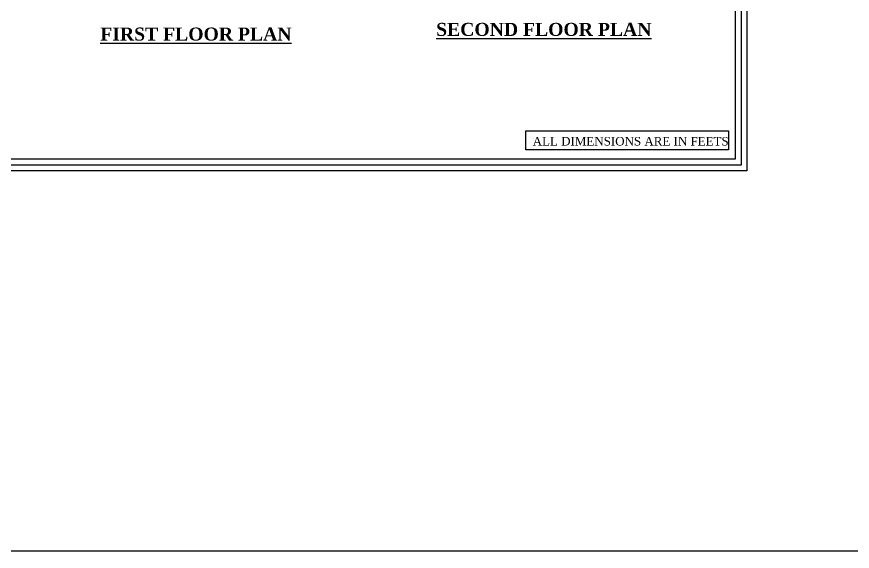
# Model space of a CAD drawing. Header units: inches. Extents: x 572007 to 584304, y -133032 to -127720.
# Drawn here: x 573574 to 574869, y -133032 to -132204 of the extents above; entities that cross this region are included whole.
import ezdxf

# ---------------------------------------------------------------- set-up
doc = ezdxf.new("R2010")
doc.units = ezdxf.units.IN
doc.header["$LTSCALE"] = 2
doc.header["$MEASUREMENT"] = 0
doc.styles.add('3', font='')
doc.styles.add('MtXpl_Times_New_Roma_1', font='timesbd.ttf')
doc.styles.get("Standard").update_dxf_attribs({"font": 'arial.ttf'})
doc.styles.get('3').set_extended_font_data('@Gungsuh')

msp = doc.modelspace()

# ---------------------------------------------------------------- linework, layer by layer
at = {"color": 0}
msp.add_lwpolyline([(572007, -130295.5), (578258.5, -130295.5), (578258.5, -133032.5), (572007, -133032.5)], close=True, dxfattribs=at)
for points in [[(574706.17, -132442.87), (572941.9, -132442.87), (572941.9, -131207.88), (574706.17, -131207.88)], [(574697.17, -132433.87), (572950.9, -132433.87), (572950.9, -131216.88), (574697.17, -131216.88)], [(574688.17, -132424.87), (572959.9, -132424.87), (572959.9, -131225.88), (574688.17, -131225.88)], [(574363.68, -132381), (574677.5, -132381), (574677.5, -132410.1), (574363.68, -132410.1)]]:
    msp.add_lwpolyline(points, close=True)

# ---------------------------------------------------------------- texts
at = {"style": 'MtXpl_Times_New_Roma_1'}
for s, p in [('%%UFIRST FLOOR PLAN', (573703.83, -132240.84)), ('%%USECOND FLOOR PLAN', (574224.45, -132233.59))]:
    msp.add_text(s, height=20.1856, dxfattribs=at).set_placement(p)
at = {"insert": (574374.12, -132390.2), "char_height": 13.3097, "attachment_point": 1}
msp.add_mtext_dynamic_manual_height_columns('{\\fTimes New Roman|b0|i0|c0|p18;ALL DIMENSIONS ARE IN FEETS}', width=10466.1649, gutter_width=20.59, heights=[2367.68], dxfattribs=at)
at = {"color": 0, "char_height": 0.02, "attachment_point": 1, "rotation": 270, "style": '3'}
for s, width, insert in [('HI SYED SAMRAN ', 87.5, (573815.5, -132404.38)), ('FGBNDAUHJNUDSJUHJSHNS', 371.5, (574280, -132685))]:
    msp.add_mtext_dynamic_manual_height_columns(s, width=width, gutter_width=0.1, heights=[0], dxfattribs=dict(at, insert=insert))

doc.saveas('drawing.dxf')
